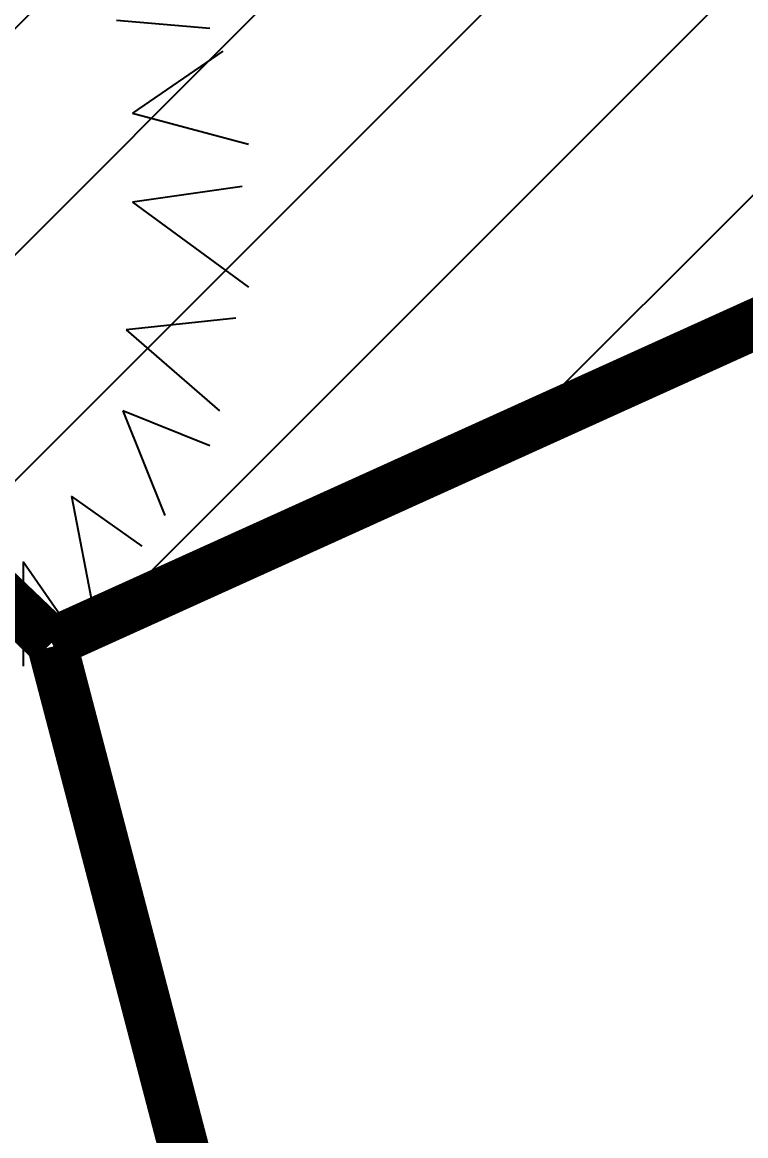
# Model space of a CAD drawing. Extents: x 352140 to 354978, y 6304672 to 6307963.
# Drawn here: x 352471.82 to 352479.01, y 6305729.55 to 6305740.61 of the extents above; entities that cross this region are included whole.
import ezdxf

# ---------------------------------------------------------------- set-up
doc = ezdxf.new("R2010")
doc.units = 0
doc.linetypes.add('DASHDOT', pattern=[1, 0.5, -0.25, 0, -0.25])
doc.layers.get('0').update_dxf_attribs({"linetype": 'CONTINUOUS'})
for name, color, linetype in [('02_Geo ext_Acotamiento', 7, 'CONTINUOUS'), ('03_S2_Pav ext_Borde vereda', 7, 'CONTINUOUS'), ('Paisajismo', 253, 'CONTINUOUS')]:
    doc.layers.add(name, color=color, linetype=linetype)
doc.layers.add('0_ASD_LINEA OFICIAL', color=253, linetype='DASHDOT', lineweight=20)
doc.styles.add('ROMANS', font='romans.shx', dxfattribs={"width": 0.75})
doc.dimstyles.new('Principal', dxfattribs={"dimscale": 0, "dimtxt": 2, "dimasz": 2, "dimexe": 1, "dimexo": 1, "dimtad": 1, "dimrnd": 0.05, "dimzin": 1, "dimtxsty": 'ROMANS', "dimcen": 2.5, "dimclrt": 2, "dimaunit": 2, "dimadec": 0, "dimazin": 0, "dimtfac": 1, "dimtmove": 0, "dimatfit": 3, "dimfxl": 1, "dimfxlon": 1, "dimarcsym": 0})

# ---------------------------------------------------------------- blocks, each defined once
blk = doc.blocks.new('*D1356')
at = {"layer": '02_Geo ext_Acotamiento', "color": 0, "lineweight": -2, "transparency": 16777216}
blk.add_line((352474.0926318229, 6305972.204620175), (352473.118785715, 6305978.179346178), dxfattribs=at)
at = {"layer": '02_Geo ext_Acotamiento', "color": 0, "transparency": 16777216}
blk.add_solid([(352473.2832816129, 6305978.206158067), (352472.954289817, 6305978.152534289), (352472.9579143815, 6305979.166321564)], dxfattribs=at)
at = {"layer": '02_Geo ext_Acotamiento', "color": 2, "transparency": 16777216, "insert": (352474.5820595946, 6305974.84452452), "char_height": 1, "attachment_point": 5, "rotation": 279.2574751368675, "style": 'ROMANS'}
blk.add_mtext('R765,10', dxfattribs=at)
blk = doc.blocks.new('A$C27410629')
at = {"true_color": 0x136734, "transparency": 33554559}
h = blk.add_hatch(dxfattribs=at)
h.set_pattern_fill('ANSI31', color=116, scale=0.5)
h.set_pattern_definition([(45, (-8759.562515186517, -519.1035735587502), (-1.122532015133644, 1.122532015133644), [])])
h.paths.add_polyline_path([(137.5068959888558, 1252.464406617455, 0.1176268807227723), (109.8147584422568, 1254.193915082658, 0.0669245107500281), (94.44469839795602, 1249.334472017372, 0.3153492887079504), (64.30173641118381, 1196.270282113329, 0.0226826871159959), (65.7292635223912, 1185.310127003227), (112.3603922077091, 1218.953454515778), (153.4782689701005, 1161.962272479494), (172.1053089193083, 1139.480769404351), (187.9579650288579, 1141.807885415954), (193.565073162812, 1120.465553675225), (224.197974734232, 1050.129297271156), (250.6203797236194, 989.4787086543838), (268.1526288855184, 972.7353945672494, 7.2547007156e-06), (291.4898137452492, 983.2987389690225), (238.1945199318034, 1105.633967029937), (205.2934048173047, 1181.112163638985), (177.0531538182076, 1197.651557407602)])
at = {"layer": '0_ASD_LINEA OFICIAL', "ltscale": 8, "const_width": 0.5}
blk.add_lwpolyline([(250.6203797236194, 989.4787086543838), (268.1526288854875, 972.7353945673531, 7.2547007157e-06), (291.4898137452146, 983.2987389692971), (291.4898137452146, 983.2987389692971), (238.1945199318034, 1105.633967029937), (205.2934048173047, 1181.112163638985), (177.0531538182076, 1197.651557407602), (137.6146324061954, 1252.315079214)], format="xyb", dxfattribs=at)
for points in [[(111.3489708615935, 941.8104037326485), (187.3177195266398, 947.0039742834324), (258.3779015477558, 982.0702681721377), (268.1526288854657, 972.7353945675404)], [(268.1613721232861, 972.69601591426), (289.6555380246718, 890.5330674027191), (266.4367317288015, 884.4595944140392), (116.6628894377427, 844.8028320895937)]]:
    blk.add_lwpolyline(points, dxfattribs=at)
blk = doc.blocks.new('1.0 - LO RECABARREN LOTEO PARQUE - VEGETACION EXISTENTE ETAPA MUNICIPAL__2024')
at = {"layer": 'Paisajismo'}
for p, q in [((352472.7580934689, 6305740.625695063), (352473.6857154823, 6305740.548764422)), ((352473.8139324673, 6305740.318641461), (352472.9180859676, 6305739.704534259)), ((352472.9180859676, 6305739.704534259), (352474.0698089722, 6305739.397480657)), ((352474.0057004797, 6305738.974696613), (352472.9180859676, 6305738.821504294)), ((352472.9180859676, 6305738.821504294), (352474.0698089722, 6305737.97727413)), ((352473.9421494523, 6305737.669551567), (352472.853977475, 6305737.554490087)), ((352472.853977475, 6305737.554490087), (352473.7821569536, 6305736.748390763)), ((352472.8222019614, 6305736.748390763), (352473.238070965, 6305735.712168478)), ((352473.6857154823, 6305736.403206322), (352472.8222019614, 6305736.748390763)), ((352473.0139699737, 6305735.405114877), (352472.3104489516, 6305735.904160599)), ((352472.3104489516, 6305735.904160599), (352472.5345499428, 6305734.752207872)), ((352471.8304714554, 6305735.251253595), (352471.8304714554, 6305734.215031311)), ((352472.3104489516, 6305734.560215752), (352471.8304714554, 6305735.251253595))]:
    blk.add_line(p, q, dxfattribs=at)

msp = doc.modelspace()

# ---------------------------------------------------------------- block references
at = {"layer": '03_S2_Pav ext_Borde vereda', "linetype": 'Continuous'}
msp.add_blockref('A$C27410629', (352203.9623478023, 6304761.713605438), dxfattribs=at)
at = {"layer": 'Paisajismo'}
msp.add_blockref('1.0 - LO RECABARREN LOTEO PARQUE - VEGETACION EXISTENTE ETAPA MUNICIPAL__2024', (0, 0), dxfattribs=at)

# ---------------------------------------------------------------- dimensions: what is measured, and where the dimension line sits
at = {"layer": '02_Geo ext_Acotamiento'}
dim = msp.add_radius_dim(center=(352596.0415848349, 6305224.025236828), mpoint=(352472.9579143815, 6305979.166321564), dimstyle='Principal', override={"dimscale": 0, "dimaunit": 0, "dimfxl": 0.22, "dimarcsym": 1}, dxfattribs=at)
dim.commit()
dim.dimension.update_dxf_attribs({"geometry": '*D1356', "text_midpoint": (352473.686144437, 6305974.698495483), "dimtype": 164})

doc.saveas('drawing.dxf')
